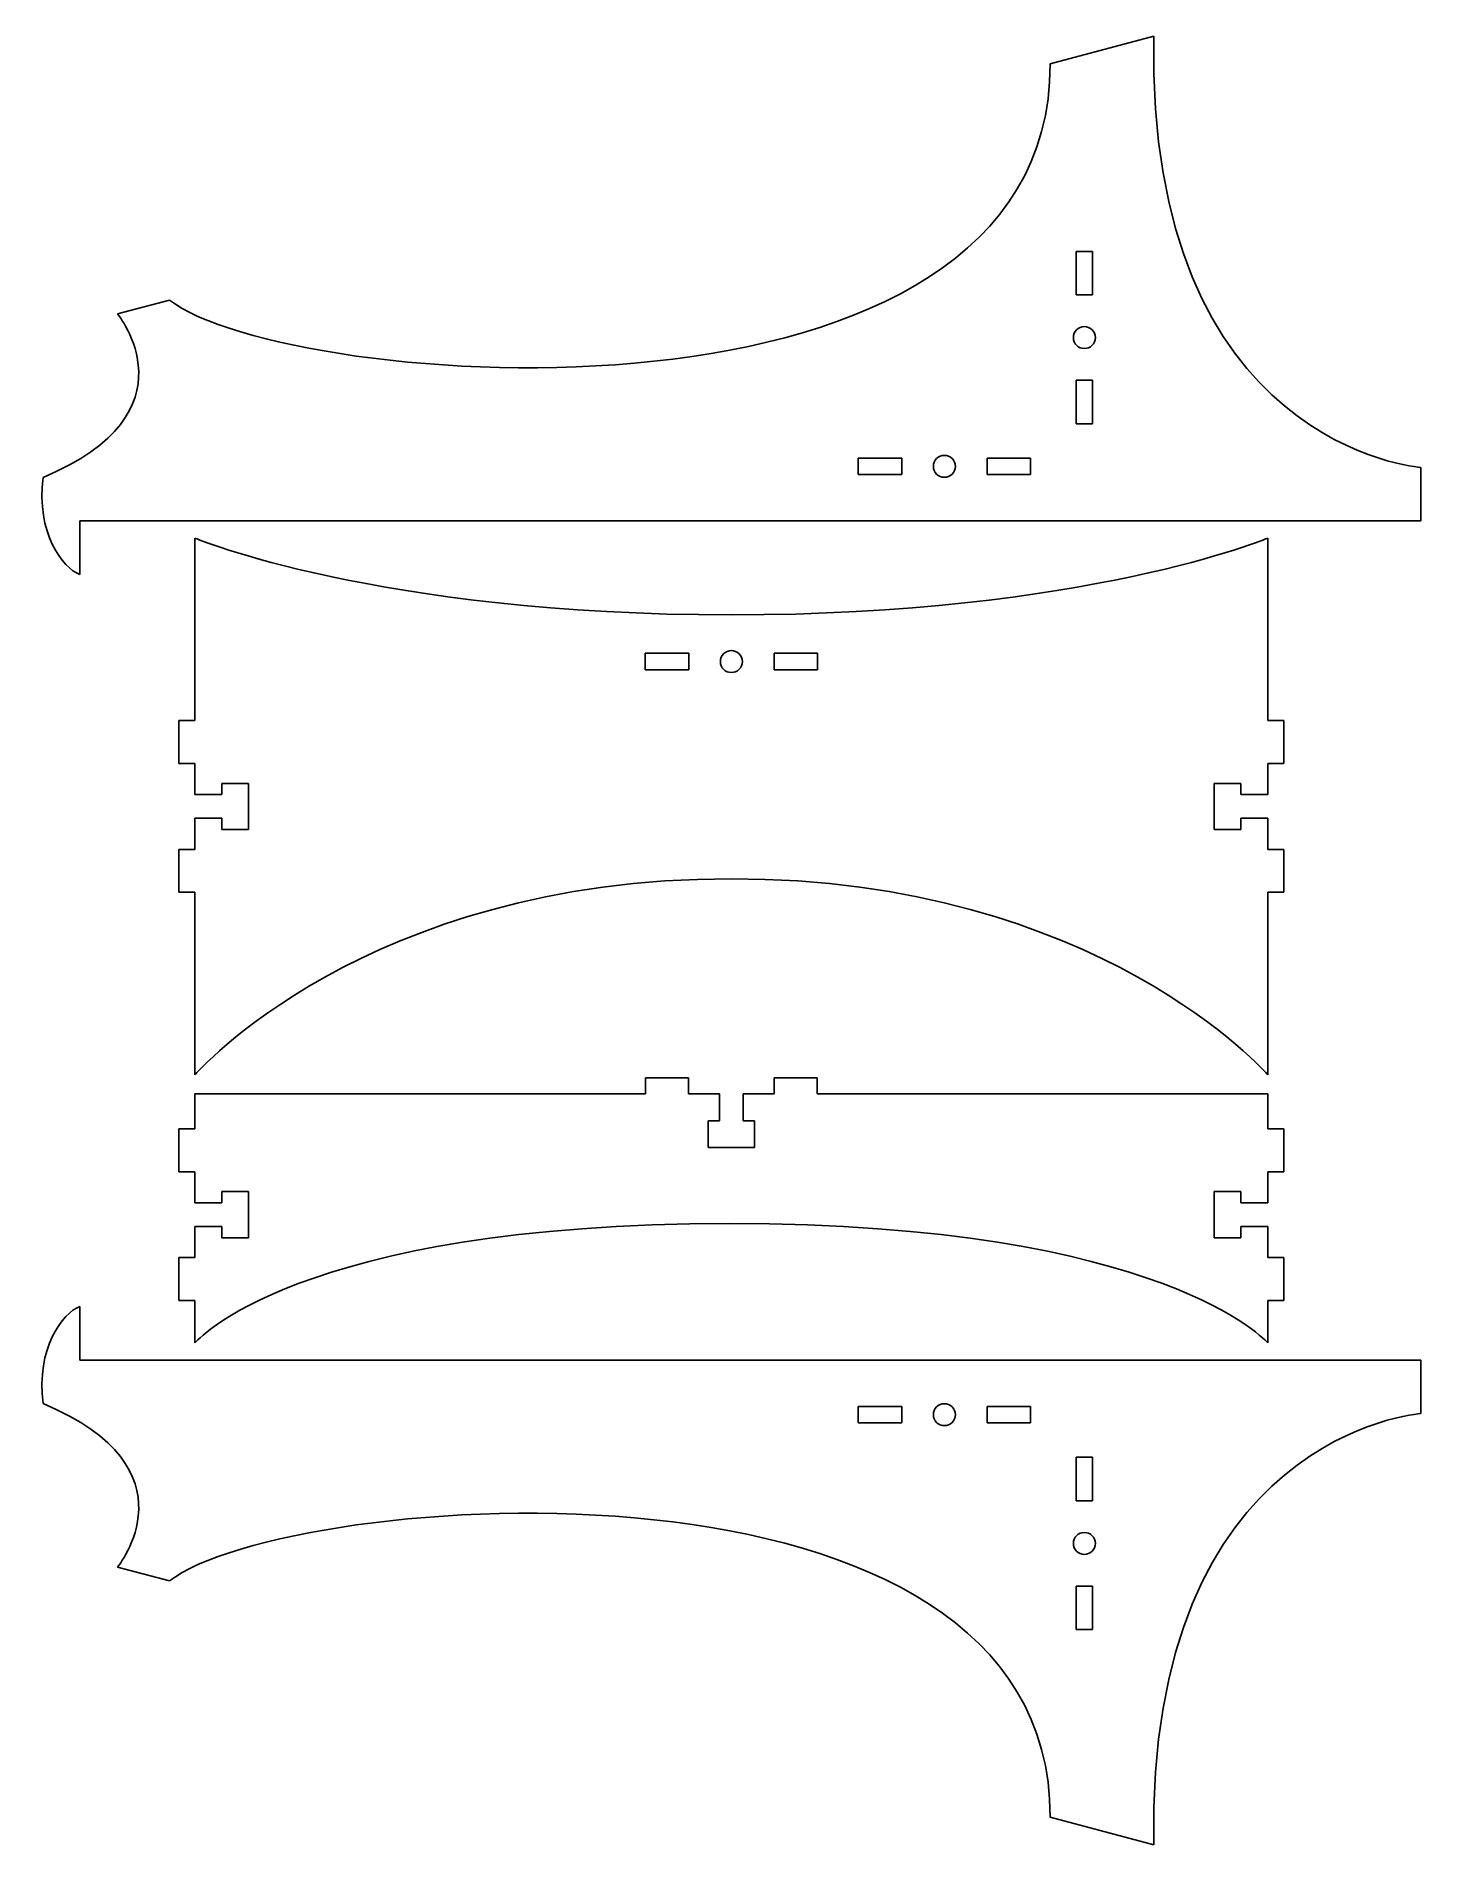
# Model space of a CAD drawing. Extents: x 1 to 259, y 261 to 598.
import ezdxf

# ---------------------------------------------------------------- set-up
doc = ezdxf.new("R2010")
doc.units = 0
doc.layers.add('Layer_1', color=7, linetype='CONTINUOUS')

msp = doc.modelspace()

# ---------------------------------------------------------------- linework, layer by layer
at = {"layer": 'Layer_1', "color": 7}
for p, q in [((190.30625, 593.025752), (209.624771, 598.202134)), ((198.223998, 558.09063), (195.131914, 558.09063)), ((195.131914, 558.09063), (195.131914, 549.998546)), ((198.223998, 549.998546), (198.223998, 558.09063)), ((195.131914, 549.998546), (198.223998, 549.998546)), ((16.439227, 546.438223), (26.098486, 549.026413)), ((16.439233, 546.438222), (16.439227, 546.438223)), ((194.629314, 542.042963), (194.629314, 542.042963)), ((198.227261, 534.093887), (195.128658, 534.093887)), ((195.128658, 534.093887), (195.128658, 525.995284)), ((198.227261, 525.995284), (198.227261, 534.093887)), ((195.128658, 525.995284), (198.227261, 525.995284)), ((162.627555, 519.594586), (154.528952, 519.594586)), ((154.528952, 519.594586), (154.528952, 516.495984)), ((162.627555, 516.495984), (162.627555, 519.594586)), ((170.576631, 520.093931), (170.576631, 520.093931)), ((186.624298, 519.59133), (178.532214, 519.59133)), ((178.532214, 519.59133), (178.532214, 516.499246)), ((186.624298, 516.499246), (186.624298, 519.59133)), ((154.528952, 516.495984), (162.627555, 516.495984)), ((178.532214, 516.499246), (186.624298, 516.499246)), ((259.406883, 517.827017), (259.412894, 507.894105)), ((259.412894, 507.894105), (9.412809, 507.894105)), ((9.412809, 507.894105), (9.412811, 497.894105)), ((30.866049, 470.66741), (30.86492, 504.667408)), ((230.864921, 504.667408), (230.870283, 470.66741)), ((114.823695, 480.118107), (114.823695, 483.216709)), ((114.823695, 483.216709), (122.922298, 483.216709)), ((122.922298, 483.216709), (122.922298, 480.118107)), ((138.826958, 480.121363), (138.826958, 483.213447)), ((138.826958, 483.213447), (146.919041, 483.213447)), ((146.919041, 483.213447), (146.919041, 480.121363)), ((122.922298, 480.118107), (114.823695, 480.118107)), ((130.871375, 479.618762), (130.871375, 479.618762)), ((146.919041, 480.121363), (138.826958, 480.121363)), ((27.867212, 462.667409), (27.867212, 470.66741)), ((27.867212, 470.66741), (30.866049, 470.66741)), ((230.870283, 470.66741), (233.875526, 470.66741)), ((233.875526, 470.66741), (233.875526, 462.667409)), ((30.867206, 462.667409), (27.867212, 462.667409)), ((30.867206, 456.86741), (30.867206, 462.667409)), ((233.875526, 462.667409), (230.875532, 462.667409)), ((230.875532, 462.667409), (230.875532, 456.86741)), ((40.867186, 458.967411), (35.867196, 458.967411)), ((35.867196, 458.967411), (35.867196, 456.86741)), ((40.867186, 450.367411), (40.867186, 458.967411)), ((225.875542, 458.967411), (220.875552, 458.967411)), ((220.875552, 458.967411), (220.875552, 450.367411)), ((225.875542, 456.86741), (225.875542, 458.967411)), ((35.867196, 456.86741), (30.867206, 456.86741)), ((230.875532, 456.86741), (225.875542, 456.86741)), ((30.867206, 446.66741), (30.867206, 452.46741)), ((30.867206, 452.46741), (35.867196, 452.46741)), ((35.867196, 452.46741), (35.867196, 450.367411)), ((225.875542, 450.367411), (225.875542, 452.46741)), ((225.875542, 452.46741), (230.875532, 452.46741)), ((230.875532, 452.46741), (230.875532, 446.66741)), ((35.867196, 450.367411), (40.867186, 450.367411)), ((220.875552, 450.367411), (225.875542, 450.367411)), ((27.867212, 438.667409), (27.867212, 446.66741)), ((27.867212, 446.66741), (30.867206, 446.66741)), ((230.875532, 446.66741), (233.875526, 446.66741)), ((233.875526, 446.66741), (233.875526, 438.667409)), ((30.867206, 438.667409), (27.867212, 438.667409)), ((30.865033, 404.66741), (30.865005, 438.667409)), ((233.875526, 438.667409), (230.865005, 438.667409)), ((230.865005, 438.667409), (230.865034, 404.66741)), ((114.871635, 401.11071), (30.864914, 401.114915)), ((30.864914, 401.114915), (30.866043, 394.610847)), ((122.871368, 404.102937), (114.871365, 404.102937)), ((114.871365, 404.102937), (114.871635, 401.11071)), ((122.871368, 401.102937), (122.871368, 404.102937)), ((128.671368, 401.102937), (122.871368, 401.102937)), ((128.671368, 396.102936), (128.671368, 401.102937)), ((138.871367, 401.102937), (133.071368, 401.102937)), ((133.071368, 401.102937), (133.071368, 396.102936)), ((146.871368, 404.102937), (138.871367, 404.102937)), ((138.871367, 404.102937), (138.871367, 401.102937)), ((146.871501, 401.102932), (146.871368, 404.102937)), ((230.864924, 401.114926), (146.871501, 401.102932)), ((230.870286, 394.610858), (230.864924, 401.114926)), ((30.866043, 394.610847), (27.867206, 394.610847)), ((27.867206, 394.610847), (27.867206, 386.610846)), ((126.571369, 391.102937), (126.571369, 396.102939)), ((126.571369, 396.102939), (128.671368, 396.102936)), ((133.071368, 396.102936), (135.171366, 396.102936)), ((135.171366, 396.102936), (135.171369, 391.102937)), ((233.875529, 394.610858), (230.870286, 394.610858)), ((233.875529, 386.610857), (233.875529, 394.610858)), ((135.171369, 391.102937), (126.571369, 391.102937)), ((27.867206, 386.610846), (30.8672, 386.610846)), ((30.8672, 386.610846), (30.8672, 380.810846)), ((230.875535, 380.810857), (230.875535, 386.610857)), ((230.875535, 386.610857), (233.875529, 386.610857)), ((35.86719, 380.810846), (35.86719, 382.910848)), ((35.86719, 382.910848), (40.86718, 382.910848)), ((40.86718, 382.910848), (40.86718, 374.310848)), ((220.875555, 374.310859), (220.875555, 382.910859)), ((220.875555, 382.910859), (225.875545, 382.910859)), ((225.875545, 382.910859), (225.875545, 380.810857)), ((30.8672, 380.810846), (35.86719, 380.810846)), ((225.875545, 380.810857), (230.875535, 380.810857)), ((35.86719, 376.410847), (30.8672, 376.410847)), ((30.8672, 376.410847), (30.8672, 370.610847)), ((35.86719, 374.310848), (35.86719, 376.410847)), ((40.86718, 374.310848), (35.86719, 374.310848)), ((225.875545, 374.310859), (220.875555, 374.310859)), ((230.875535, 376.410858), (225.875545, 376.410858)), ((225.875545, 376.410858), (225.875545, 374.310859)), ((230.875535, 370.610858), (230.875535, 376.410858)), ((30.8672, 370.610847), (27.867206, 370.610847)), ((27.867206, 370.610847), (27.867206, 362.610846)), ((233.875529, 370.610858), (230.875535, 370.610858)), ((233.875529, 362.610857), (233.875529, 370.610858)), ((9.412809, 351.482974), (9.412811, 361.482974)), ((27.867206, 362.610846), (30.8661, 362.610852)), ((30.8661, 362.610852), (30.867, 354.709668)), ((230.865008, 354.709668), (230.865008, 362.610857)), ((230.865008, 362.610857), (233.875529, 362.610857)), ((259.412894, 351.482974), (9.412809, 351.482974)), ((259.406883, 341.550061), (259.412894, 351.482974)), ((154.528952, 339.782493), (154.528952, 342.881095)), ((154.528952, 342.881095), (162.627555, 342.881095)), ((162.627555, 342.881095), (162.627555, 339.782493)), ((178.532214, 339.785749), (178.532214, 342.877833)), ((178.532214, 342.877833), (186.624298, 342.877833)), ((186.624298, 342.877833), (186.624298, 339.785749)), ((162.627555, 339.782493), (154.528952, 339.782493)), ((170.576631, 339.283148), (170.576631, 339.283148)), ((186.624298, 339.785749), (178.532214, 339.785749)), ((195.128658, 325.283192), (195.128658, 333.381795)), ((195.128658, 333.381795), (198.227261, 333.381795)), ((198.227261, 333.381795), (198.227261, 325.283192)), ((198.227261, 325.283192), (195.128658, 325.283192)), ((194.629314, 317.334115), (194.629314, 317.334115)), ((16.439227, 312.938856), (26.098486, 310.350666)), ((16.439233, 312.938856), (16.439227, 312.938856)), ((195.131914, 301.286449), (195.131914, 309.378532)), ((195.131914, 309.378532), (198.223998, 309.378532)), ((198.223998, 309.378532), (198.223998, 301.286449)), ((198.223998, 301.286449), (195.131914, 301.286449)), ((190.30625, 266.351327), (209.624771, 261.174945))]:
    msp.add_line(p, q, dxfattribs=at)
for points in [[(209.624771, 598.202134), (208.182169, 521.636551), (259.406883, 517.827017), (259.406883, 517.827017)], [(26.098486, 549.026413), (47.840001, 532.064856), (190.408852, 520.910693), (190.30625, 593.025752)], [(2.540527, 515.974954), (31.561658, 528.084791), (16.439233, 546.438222), (16.439233, 546.438222)], [(196.67796, 544.091614), (195.546525, 544.091614), (194.629314, 543.174402), (194.629314, 542.042963)], [(198.726607, 542.042963), (198.726607, 543.174402), (197.809395, 544.091614), (196.67796, 544.091614)], [(194.629314, 542.042963), (194.629314, 540.911534), (195.546525, 539.994321), (196.67796, 539.994321)], [(196.67796, 539.994321), (197.809395, 539.994321), (198.726607, 540.911534), (198.726607, 542.042963)], [(170.576631, 520.093931), (169.445202, 520.093931), (168.527989, 519.176719), (168.527989, 518.045284)], [(172.625282, 518.045284), (172.625282, 519.176719), (171.70807, 520.093931), (170.576631, 520.093931)], [(9.412811, 497.894105), (6.13189, 499.082387), (1.255945, 505.686427), (2.540527, 515.974954)], [(168.527989, 518.045284), (168.527989, 516.913849), (169.445202, 515.996637), (170.576631, 515.996637)], [(170.576631, 515.996637), (171.70807, 515.996637), (172.625282, 516.913849), (172.625282, 518.045284)], [(30.86492, 504.667408), (30.86492, 504.667408), (64.840304, 490.364972), (130.86492, 490.364972)], [(130.86492, 490.364972), (196.889537, 490.364972), (230.864921, 504.667408), (230.864921, 504.667408)], [(128.822732, 481.667409), (128.822732, 482.798844), (129.739945, 483.716056), (130.871375, 483.716056)], [(130.871375, 483.716056), (132.002813, 483.716056), (132.920026, 482.798844), (132.920026, 481.667409)], [(130.871375, 479.618762), (129.739945, 479.618762), (128.822732, 480.535974), (128.822732, 481.667409)], [(132.920026, 481.667409), (132.920026, 480.535974), (132.002813, 479.618762), (130.871375, 479.618762)], [(130.865033, 441.189703), (62.431453, 441.189703), (30.865033, 404.66741), (30.865033, 404.66741)], [(230.865034, 404.66741), (230.865034, 404.66741), (199.298614, 441.189703), (130.865033, 441.189703)], [(30.867, 354.709668), (30.867, 354.709668), (49.436596, 376.929523), (130.576605, 376.929523)], [(130.576605, 376.929523), (211.716626, 376.929523), (230.865008, 354.709668), (230.865008, 354.709668)], [(9.412811, 361.482974), (6.13189, 360.294691), (1.255945, 353.690652), (2.540527, 343.402125)], [(2.540527, 343.402125), (31.561658, 331.292288), (16.439233, 312.938856), (16.439233, 312.938856)], [(168.527989, 341.331794), (168.527989, 342.46323), (169.445202, 343.380441), (170.576631, 343.380441)], [(170.576631, 339.283148), (169.445202, 339.283148), (168.527989, 340.200359), (168.527989, 341.331794)], [(170.576631, 343.380441), (171.70807, 343.380441), (172.625282, 342.46323), (172.625282, 341.331794)], [(172.625282, 341.331794), (172.625282, 340.200359), (171.70807, 339.283148), (170.576631, 339.283148)], [(209.624771, 261.174945), (208.182169, 337.740527), (259.406883, 341.550061), (259.406883, 341.550061)], [(26.098486, 310.350666), (47.840001, 327.312223), (190.408852, 338.466385), (190.30625, 266.351327)], [(194.629314, 317.334115), (194.629314, 318.465545), (195.546525, 319.382758), (196.67796, 319.382758)], [(196.67796, 315.285464), (195.546525, 315.285464), (194.629314, 316.202677), (194.629314, 317.334115)], [(196.67796, 319.382758), (197.809395, 319.382758), (198.726607, 318.465545), (198.726607, 317.334115)], [(198.726607, 317.334115), (198.726607, 316.202677), (197.809395, 315.285464), (196.67796, 315.285464)]]:
    msp.add_open_spline(points, degree=3, dxfattribs=at)

doc.saveas('drawing.dxf')
